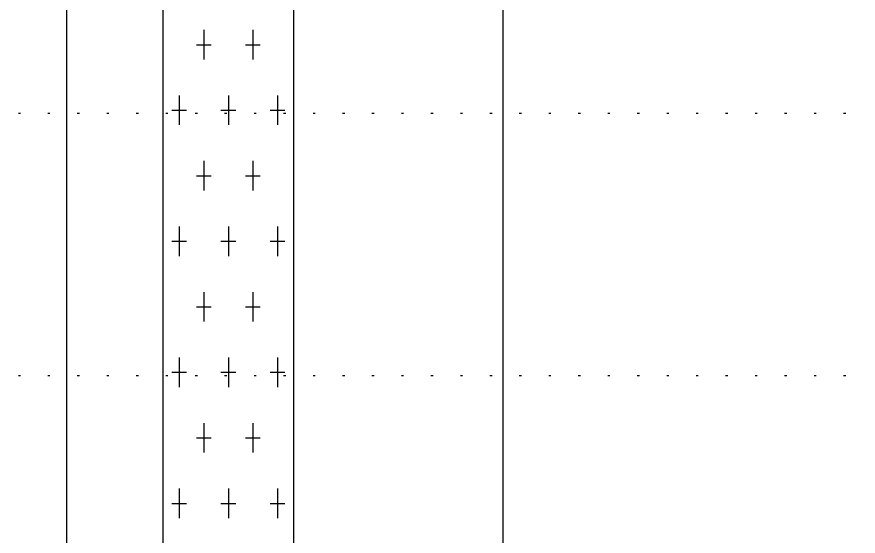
# Model space of a CAD drawing. Header units: millimetres. Extents: x -1499 to 6658, y -12483 to -6008.
# Drawn here: x 1813.89 to 1852.43, y -10872.42 to -10848.64 of the extents above; entities that cross this region are included whole.
import ezdxf

# ---------------------------------------------------------------- set-up
doc = ezdxf.new("R2010")
doc.units = ezdxf.units.MM
doc.linetypes.add('A-DOTLN01H', pattern=[0.125, 0, -0.125])
for name, color, linetype in [('CR-GRID', 56, 'A-DOTLN01H'), ('Layer', 7, 'Continuous'), ('수직그리드', 1, 'Continuous')]:
    doc.layers.add(name, color=color, linetype=linetype)

# ---------------------------------------------------------------- blocks, each defined once
blk = doc.blocks.new('TB-12')
at = {"layer": 'Layer'}
for points in [[(-1, -6), (-1, -32), (1, -32), (1, -6), (-1, -6)], [(-0.375, -7.2625), (-0.375, -7.4875)], [(0.375, -7.2625), (0.375, -7.4875)], [(-0.4875, -7.375), (-0.2625, -7.375)], [(0.2625, -7.375), (0.4875, -7.375)], [(-0.75, -7.7625), (-0.75, -7.9875)], [(0, -7.7625), (0, -7.9875)], [(0.75, -7.7625), (0.75, -7.9875)], [(-0.8625, -7.875), (-0.6375, -7.875)], [(-0.1125, -7.875), (0.1125, -7.875)], [(0.6375, -7.875), (0.8625, -7.875)], [(-0.375, -8.2625), (-0.375, -8.4875)], [(0.375, -8.2625), (0.375, -8.4875)], [(-0.4875, -8.375), (-0.2625, -8.375)], [(0.2625, -8.375), (0.4875, -8.375)], [(-0.75, -8.7625), (-0.75, -8.9875)], [(0, -8.7625), (0, -8.9875)], [(0.75, -8.7625), (0.75, -8.9875)], [(-0.8625, -8.875), (-0.6375, -8.875)], [(-0.1125, -8.875), (0.1125, -8.875)], [(0.6375, -8.875), (0.8625, -8.875)], [(-0.375, -9.2625), (-0.375, -9.4875)], [(0.375, -9.2625), (0.375, -9.4875)], [(-0.4875, -9.375), (-0.2625, -9.375)], [(0.2625, -9.375), (0.4875, -9.375)], [(-0.75, -9.7625), (-0.75, -9.9875)], [(0, -9.7625), (0, -9.9875)], [(0.75, -9.7625), (0.75, -9.9875)], [(-0.8625, -9.875), (-0.6375, -9.875)], [(-0.1125, -9.875), (0.1125, -9.875)], [(0.6375, -9.875), (0.8625, -9.875)], [(-0.375, -10.2625), (-0.375, -10.4875)], [(0.375, -10.2625), (0.375, -10.4875)], [(-0.4875, -10.375), (-0.2625, -10.375)], [(0.2625, -10.375), (0.4875, -10.375)], [(-0.75, -10.7625), (-0.75, -10.9875)], [(0, -10.7625), (0, -10.9875)], [(0.75, -10.7625), (0.75, -10.9875)], [(-0.8625, -10.875), (-0.6375, -10.875)], [(-0.1125, -10.875), (0.1125, -10.875)], [(0.6375, -10.875), (0.8625, -10.875)]]:
    blk.add_lwpolyline(points, dxfattribs=at)

msp = doc.modelspace()

# ---------------------------------------------------------------- linework, layer by layer
at = {"layer": 'CR-GRID', "linetype": 'A-DOTLN01H', "ltscale": 10}
for p, q in [((696.157, -10853.058), (2236.157, -10853.058)), ((696.157, -10865.058), (2236.157, -10865.058))]:
    msp.add_line(p, q, dxfattribs=at)
at = {"layer": '수직그리드'}
for p, q in [((1836.157, -10767.858), (1836.157, -11873.058)), ((1816.157, -10827.966), (1816.157, -11873.058))]:
    msp.add_line(p, q, dxfattribs=at)

# ---------------------------------------------------------------- block references
at = {"xscale": 3, "yscale": 6, "zscale": 3}
msp.add_blockref('TB-12', (1823.577, -10805.665), dxfattribs=at)

doc.saveas('drawing.dxf')
